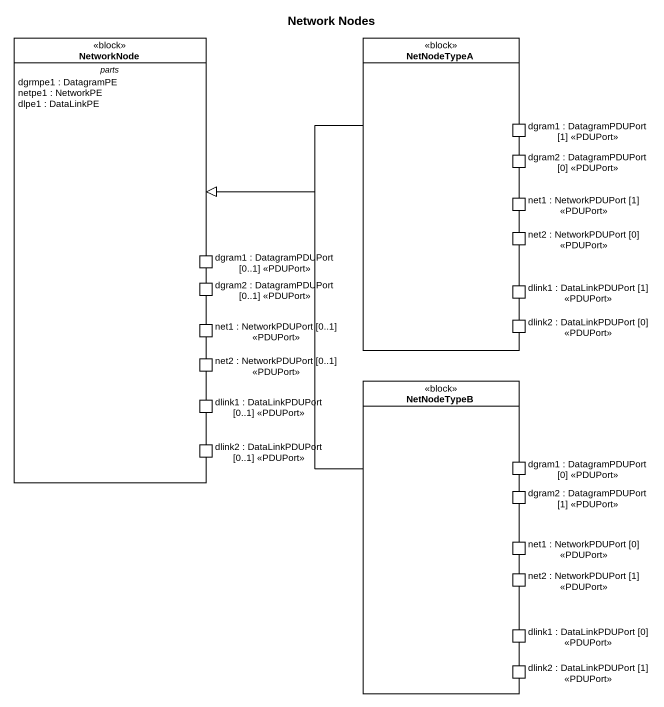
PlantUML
@startuml
title Network Nodes
allowmixing
hide circle
hide empty members
class NetworkNode <<block>> {
  -- parts --
  dgrmpe1 : DatagramPE
  netpe1 : NetworkPE
  dlpe1 : DataLinkPE
  -- ports --
  dlink1 : DataLinkPDUPort [0..1] <<PDUPort>>
  dlink2 : DataLinkPDUPort [0..1] <<PDUPort>>
  net1 : NetworkPDUPort [0..1] <<PDUPort>>
  net2 : NetworkPDUPort [0..1] <<PDUPort>>
  dgram2 : DatagramPDUPort [0..1] <<PDUPort>>
  dgram1 : DatagramPDUPort [0..1] <<PDUPort>>
}
rectangle NetNodeTypeA <<block>> {
  port "dgram1 : DatagramPDUPort [1] <<PDUPort>>" as dgram1_DatagramPDUPort_1
  port "dgram2 : DatagramPDUPort [0] <<PDUPort>>" as dgram2_DatagramPDUPort_0
  port "net1 : NetworkPDUPort [1] <<PDUPort>>" as net1_NetworkPDUPort_1
  port "net2 : NetworkPDUPort [0] <<PDUPort>>" as net2_NetworkPDUPort_0
  port "dlink1 : DataLinkPDUPort [1] <<PDUPort>>" as dlink1_DataLinkPDUPort_1
  port "dlink2 : DataLinkPDUPort [0] <<PDUPort>>" as dlink2_DataLinkPDUPort_0
}
rectangle NetNodeTypeB <<block>> {
  port "dgram1 : DatagramPDUPort [0] <<PDUPort>>" as dgram1_DatagramPDUPort_0
  port "dgram2 : DatagramPDUPort [1] <<PDUPort>>" as dgram2_DatagramPDUPort_1
  port "net1 : NetworkPDUPort [0] <<PDUPort>>" as net1_NetworkPDUPort_0
  port "net2 : NetworkPDUPort [1] <<PDUPort>>" as net2_NetworkPDUPort_1
  port "dlink1 : DataLinkPDUPort [0] <<PDUPort>>" as dlink1_DataLinkPDUPort_0
  port "dlink2 : DataLinkPDUPort [1] <<PDUPort>>" as dlink2_DataLinkPDUPort_1
}
NetNodeTypeA -left-|> NetworkNode
NetNodeTypeB -up-|> NetworkNode
@enduml
